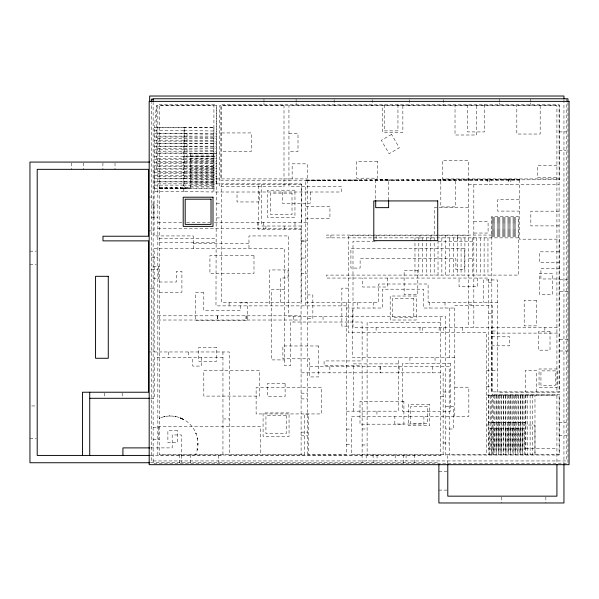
<?xml version="1.0" encoding="UTF-8"?>
<svg xmlns="http://www.w3.org/2000/svg" width="599" height="599" viewBox="0 0 599 599"><rect width="100%" height="100%" fill="white"/><g stroke="black" fill="none" stroke-linecap="round" stroke-linejoin="round"><path stroke-width="0.45" stroke-dasharray="3 2.25" d="M213.91 127.789L212.952 191.987L183.219 191.545L184.178 127.347L213.91 127.789L154.437 127.789L156.406 105.753L213.91 105.753L213.91 192.002L341.205 192.002L341.205 186.259L288.943 186.259L288.943 105.753L556.92 105.753L556.92 391.843M346.447 305.879L215.969 305.879L216.464 105.664L159.229 105.664L159.229 454.716L304.397 454.716L304.397 414.104L308.478 414.104L308.478 454.716L346.447 454.716L346.447 302.315M519.221 179.962C518.614 178.262 518.614 181.212 519.221 179.513M159.491 188.378L159.491 187.652M164.47 416.575C166.664 416.245 162.292 417.061 164.493 416.732M180.666 418.222C178.727 416.986 182.463 419.352 180.741 417.997M305.797 180.359L306.561 180.359L220.851 180.359L220.851 105.664L559.758 105.664L559.758 179.737L305.797 180.359L305.797 305.879M180.531 418.387L180.891 417.705M159.731 188.378L159.731 187.652M162.089 187.652L162.089 188.378M162.322 188.378L162.322 187.652M166.702 187.652L166.702 188.378M166.941 188.378L166.941 187.652M171.321 187.652L171.321 188.378M171.554 188.378L171.554 187.652M175.934 187.652L175.934 188.378M176.173 188.378L176.173 187.652M180.554 187.652L180.554 188.378M180.786 188.378L180.786 187.652M185.166 187.652L185.166 188.378M185.405 188.378L185.405 187.652M189.786 187.652L189.786 188.378M190.018 188.378L190.018 187.652M388.624 200.306L388.624 179.79L375.693 179.79L375.693 180.524L375.932 179.79M380.305 179.775L380.305 180.509L380.545 179.775M384.925 179.76L384.925 180.494L385.164 179.76M197.371 438.528C197.805 440.699 197.041 436.342 197.468 438.513M197.782 444.016C198.059 446.233 197.737 441.77 198.029 443.979M195.88 454.716L195.88 453.982L195.641 454.716A27.666 27.666 0 0 0 185.578 420.618L180.711 418.042A27.666 27.666 0 0 0 159.229 418.304M154.445 130.56L184.178 130.56M559.084 131.907L566.205 131.907M221.623 132.941L251.4 132.941L251.4 151.345L221.623 151.345M288.943 133.465L298.002 133.465L298.002 151.465L288.943 151.465M157.844 133.614L216.254 133.614M154.445 133.772L184.178 133.772M157.844 136.13L216.254 136.13M154.445 136.976L184.178 136.976M157.844 138.639L216.254 138.639M154.445 140.188L184.178 140.188M157.844 141.154L216.254 141.154M154.445 143.401L184.178 143.401M157.844 143.663L216.254 143.663M157.844 146.178L216.254 146.178M154.445 146.605L184.178 146.605M157.844 148.687L216.254 148.687M154.445 149.817L184.178 149.817M559.084 150.274L566.205 150.274M157.844 151.203L216.254 151.203M154.445 153.03L184.178 153.03M216.464 153.374L190.287 153.374L190.287 188.4L159.229 188.4M157.844 153.711L216.254 153.711M190.287 155.104L216.464 155.104M154.445 156.242L216.254 156.219M190.287 156.841L216.464 156.841M190.287 158.57L216.464 158.57M157.844 158.735L216.254 158.735M154.445 159.446L184.178 159.446M190.287 160.3L216.464 160.3M157.844 161.243L216.254 161.243M190.287 162.037L216.464 162.037M154.445 162.658L184.178 162.658M157.844 163.759L216.464 163.767M190.287 165.496L216.464 165.496M556.92 165.698L537.498 165.698L537.498 177.708L556.92 177.708M154.445 165.871L184.178 165.871M157.844 166.267L216.254 166.267M190.287 167.233L216.464 167.233M157.844 168.783L216.254 168.783M190.287 168.963L216.464 168.963M154.445 169.083L184.178 169.083M190.287 170.693L216.464 170.693M157.844 171.292L216.254 171.292M154.445 172.287L184.178 172.287M190.287 172.43L216.464 172.43M157.844 173.807L216.254 173.807M190.287 174.159L216.464 174.159M154.445 175.5L184.178 175.5M190.287 175.889L216.464 175.889M157.844 176.316L216.254 176.316M190.287 177.626L216.464 177.626M154.445 178.712L184.178 178.712M157.844 178.831L216.254 178.831M216.254 178.914L307.227 178.914M559.084 178.929L442.361 178.929L442.361 160.554L468.5 160.554L468.5 235.699L348.311 235.699L348.311 332.505L486.47 332.505L486.47 455.03M190.287 179.356L216.464 179.356M190.287 181.085L216.464 181.085M157.844 181.34L216.254 181.34L216.254 183.848L216.254 104.593L157.844 104.593L157.844 455.03L443.118 455.03L443.118 372.825L301.102 372.825M154.445 181.924L184.178 181.924M190.287 182.822L216.464 182.822M157.844 183.848L301.327 183.848L301.327 222.334M468.5 184.44L559.084 184.44M190.287 184.552L216.464 184.552M154.445 185.128L184.178 185.128M190.287 186.282L216.464 186.282M159.229 187.629L190.287 187.629M159.229 188.019L216.464 188.019M154.445 188.341L184.178 188.341M148.477 197.019L154.085 197.019M519.296 199.692L497.552 199.692L497.552 211.088L519.296 211.088M216.464 203.188L221.6 203.188M151.375 204.963L157.844 204.963M305.797 206.483L329.937 206.483L329.937 218.508L305.797 218.508M468.5 207.314L434.747 207.314L434.747 235.699M559.084 211.17L530.834 211.17L530.834 225.89L559.084 225.89M151.375 217.19L157.844 217.19M491.809 217.34L518.292 217.34M216.464 217.931L221.6 217.931M491.809 218.418L518.292 218.418M491.809 219.496L518.292 219.496M491.809 220.582L518.292 220.582M473.824 221.495L488.088 221.495L488.088 233.033L473.824 233.033M491.809 221.66L518.292 221.66M157.844 222.334L182.014 222.334M186.663 222.334L209.912 222.334M214.562 222.334L307.227 222.334M491.809 222.738L518.292 222.738M491.809 223.824L518.292 223.824M491.809 224.902L518.292 224.902M301.552 226.025L261.576 226.025L261.576 184.642M491.809 225.98L518.292 225.98M491.809 227.058L518.292 227.058M491.809 228.144L518.292 228.144M157.844 228.631L301.042 228.631L301.102 455.03M491.809 229.222L518.292 229.222M301.552 229.687L258.603 229.687L258.603 184.642M491.809 230.301L518.292 230.301M148.477 230.9L154.085 230.9M491.809 231.379L518.292 231.379M491.809 232.464L518.292 232.464M491.809 233.543L518.292 233.543M491.809 234.621L518.292 234.621M491.809 235.07L326.515 235.07L326.515 237.863L518.719 237.863L518.719 275.091L326.515 275.091L326.515 278.056L488.634 278.056L488.634 422.22L525.877 422.22M491.809 235.699L518.292 235.699M491.809 236.785L518.292 236.785M159.229 238.567L216.464 238.567M301.042 240.918L307.227 240.918M301.552 241.12L305.797 241.12M375.169 241.202L352.998 241.202L352.998 327.451L559.084 327.451L559.084 104.593L221.623 104.593L221.623 178.914M438.378 241.202L473.824 241.202M159.229 242.385L215.969 242.385M193.297 243.591L248.974 243.591M29.95 251.168L36.299 251.168M559.084 251.842L539.639 251.842L539.639 262.736L559.084 262.736M151.375 257.241L157.844 257.241M301.552 258.064L305.797 258.064M468.755 258.731L473.824 258.731M29.95 264.578L36.299 264.578M153.134 266.263L159.229 266.263M559.758 268.337L540.919 268.337L540.919 278.969L559.758 278.969M151.375 269.468L157.844 269.468M301.042 273.451L307.227 273.451M153.134 278.191L159.229 278.191M559.758 279.815L567.949 279.815M159.229 282.002L176.338 282.002L176.338 271.392L181.916 271.392L181.916 292.282L159.229 292.282M488.634 282.593L491.809 282.593M150.094 288.149L154.145 288.149M348.311 288.149L341.857 288.149L341.857 326.156L348.311 326.156M284.637 289.729L271.467 289.729L271.467 359.909L284.637 359.909M559.758 291.451L567.949 291.451M307.227 294.925L312.858 294.925L312.858 318.728L307.227 318.728M305.797 302.315L378.673 302.315L378.673 284.008L428.105 284.008L428.105 302.315L497.559 302.315M468.755 304.891L473.824 304.891M346.447 308.028L382.432 308.028L382.432 289.19L423.568 289.19L423.568 308.028L454.791 308.028M488.634 313.457L491.809 313.457M157.844 315.815L301.042 315.815M157.844 320.023L301.102 320.023M440.572 322.412L367.105 322.412L367.105 455.427L440.572 455.427L440.572 316.616M492.281 331L497.559 331M491.592 333.111L559.084 333.111L559.084 391.888L491.592 391.888L491.592 327.451M491.809 336.803L509.607 336.803L509.607 345.833L491.809 345.833M559.758 339.348L567.949 339.348M559.758 350.984L567.949 350.984M148.477 351.972L229.215 351.972L229.215 455.427L362.118 455.427L362.118 365.749L324.081 365.749L324.081 360.942L362.118 360.942L362.118 322.022L290.545 322.022L290.545 365.749L284.637 365.749L284.637 248.607L154.145 248.607L154.145 351.972M222.955 357.536L154.22 357.536L154.22 398.298L150.484 398.298M454.791 357.618L352.699 357.618L352.699 308.028M398.38 363.893L353.432 363.893L353.432 411.169M486.47 370.519L491.592 370.519M492.281 370.661L497.559 370.661M486.47 386.804L491.592 386.804M454.791 387.201L468.845 387.201L468.845 416.41L351.254 416.41L351.254 454.716L559.758 454.716L559.758 394.711L492.281 394.711M443.118 392.008L449.198 392.008M301.102 393.161L307.557 393.161M486.47 395.055L559.084 395.055L559.084 455.03L449.198 455.03L449.198 366.64L307.227 366.64L307.227 163.841L292.155 163.841L292.155 178.914M488.634 395.737L556.92 395.737L556.92 463.611M440.572 396.358L445.753 396.358M301.102 398.904L307.557 398.904M31.762 405.942L36.299 405.942M445.753 406.436L453.436 406.436L453.436 428.989L445.753 428.989M346.447 411.169L398.38 411.169L398.38 357.618M222.955 418.956L229.215 418.956M559.084 422.452L566.205 422.452M525.877 422.535L488.634 422.535L488.634 449.025L525.877 449.025L525.877 395.737M486.47 425.043L534.974 425.043L534.974 455.03L534.974 395.055M157.844 426.6L260.655 426.6L260.655 455.03M153.134 427.431L159.229 427.431M362.118 428.981L367.105 428.981M346.447 429.101L351.254 429.101M301.102 432.126L307.557 432.126M559.084 435.57L566.205 435.57M301.102 435.832L307.557 435.832M29.95 438.715L36.299 438.715M153.134 439.344L159.229 439.344M443.118 442.961L449.198 442.961M346.447 444.308L351.254 444.308M362.118 444.99L367.105 444.99M150.806 447.895L172.183 447.895L172.183 434.956L181.437 434.956L181.437 455.427M525.877 448.703L556.92 448.703M150.289 455.427L222.955 455.427L222.955 351.972M150.821 462.742L438.887 462.742M438.887 471.638L446.899 471.638M438.887 490.109L446.899 490.109M184.133 130.56L213.858 131.001M184.08 133.764L213.813 134.213M184.035 136.976L213.761 137.418M183.99 140.188L213.716 140.63M183.938 143.393L213.671 143.842M183.893 146.605L213.618 147.055M183.841 149.817L213.573 150.259M183.796 153.03L213.521 153.471M183.751 156.234L213.476 156.683M183.698 159.446L213.431 159.888M183.653 162.658L213.379 163.1M183.601 165.863L213.334 166.312M183.556 169.075L213.281 169.517M183.504 172.287L213.237 172.729M183.459 175.492L213.192 175.941M183.414 178.704L213.139 179.146M183.361 181.916L213.094 182.358M183.316 185.121L213.042 185.57M183.264 188.333L212.997 188.775M175.432 416.447C173.231 416.14 177.611 416.904 175.41 416.59M567.949 102.504L567.949 463.282L153.134 463.282L153.134 102.504M566.205 99.172L566.205 460.945L151.375 460.945L151.375 102.908M563.951 99.771L563.951 463.678M545.861 497.013L545.861 502.973M544.858 327.451L544.858 333.111M540.178 105.753L540.178 134.034L516.825 134.034L516.825 105.753M536.307 391.888L536.307 370.294L525.338 370.294L525.338 391.888M532.548 395.055L532.548 455.03M530.609 99.172L530.609 101.882M530.609 102.788L530.609 104.593M530.122 395.055L530.122 455.03M527.697 395.055L527.697 455.03M525.271 395.055L525.271 455.03M524.335 454.716L524.335 428.54L489.697 428.54L489.697 454.716M524.02 395.737L524.02 422.22M524.02 422.535L524.02 449.025M522.845 395.055L522.845 455.03M522.605 428.54L522.605 454.716M522.156 395.737L522.156 422.22M522.156 422.535L522.156 449.025M520.868 428.54L520.868 454.716M520.426 395.055L520.426 455.03M520.291 395.737L520.291 422.22M520.291 422.535L520.291 449.025M519.296 179.737L519.296 239.173L559.758 239.173L559.758 392.15L497.559 392.15L497.559 279.958L483.737 279.958L483.737 302.315M519.138 428.54L519.138 454.716M518.427 395.737L518.427 422.22M518.427 422.535L518.427 449.025M518.292 237.863L518.292 216.261L491.809 216.261L491.809 391.843M518 395.055L518 455.03M517.409 428.54L517.409 454.716M516.57 395.737L516.57 422.22M516.57 422.535L516.57 449.025M515.672 428.54L515.672 454.716M515.574 395.055L515.574 455.03M514.706 395.737L514.706 422.22M514.706 422.535L514.706 449.025M513.942 428.54L513.942 454.716M513.148 395.055L513.148 455.03M512.841 395.737L512.841 422.22M512.841 422.535L512.841 449.025M512.212 428.54L512.212 454.716M510.984 395.737L510.984 422.22M510.984 422.535L510.984 449.025M510.835 178.929L510.835 184.44M510.722 395.055L510.722 455.03M510.475 428.54L510.475 454.716M509.12 395.737L509.12 422.22M509.12 422.535L509.12 449.025M508.746 428.54L508.746 454.716M508.529 178.929L508.529 184.44M508.296 395.055L508.296 455.03M507.256 395.737L507.256 422.22M507.256 422.535L507.256 449.025M507.016 428.54L507.016 454.716M505.87 395.055L505.87 455.03M505.391 395.737L505.391 422.22M505.391 422.535L505.391 449.025M505.279 428.54L505.279 454.716M503.534 395.737L503.534 422.22M503.534 422.535L503.549 454.716M503.445 395.055L503.445 455.03M501.82 428.54L501.82 454.716M501.67 395.737L501.67 422.22M501.67 422.535L501.67 449.025M501.423 497.013L501.423 502.973M501.026 395.055L501.026 455.03M500.083 428.54L500.083 454.716M499.806 395.737L499.806 422.22M499.806 422.535L499.806 449.025M499.506 99.172L499.506 101.882M499.506 102.788L499.506 104.593M498.6 395.055L498.6 455.03M498.353 428.54L498.353 454.716M497.941 395.737L497.941 422.22M497.941 422.535L497.941 449.025M496.623 428.54L496.623 454.716M496.174 395.055L496.174 455.03M496.084 395.737L496.084 422.22M496.084 422.535L496.084 449.025M494.886 428.54L494.886 454.716M494.22 395.737L494.22 422.22M494.22 422.535L494.22 449.025M493.748 395.055L493.748 455.03M493.157 428.54L493.157 454.716M492.281 454.716L492.281 305.535L454.791 305.535L454.791 416.41M491.427 428.54L491.427 454.716M491.322 395.055L491.322 455.03M490.499 395.737L490.499 422.22M490.499 422.535L490.499 449.025M489.787 178.929L489.787 184.44M488.896 395.055L488.896 455.03M487.96 237.863L487.96 275.091M487.526 178.929L487.526 184.44M484.456 104.593L484.456 131.937L467.557 131.937L467.557 104.593M484.119 237.863L484.119 275.091M480.278 237.863L480.278 275.091M477.583 278.056L477.583 286.614L459.051 286.614L459.051 278.056M476.737 105.753L476.737 135L455.023 135L455.023 105.753M476.437 237.863L476.437 275.091M473.824 184.44L473.824 327.451M472.596 237.863L472.596 275.091M468.755 237.863L468.755 327.451M464.914 237.863L464.914 275.091M462.735 327.451L462.735 332.505M461.073 237.863L461.073 275.091M457.771 235.699L457.771 241.202M457.232 237.863L457.232 275.091M453.391 237.863L453.391 275.091M449.55 237.863L449.55 275.091M449.347 308.028L449.347 357.618M447.79 463.761L447.79 455.427L445.753 455.427L445.753 316.616L288.77 316.616L288.77 235.939L248.974 235.939L248.974 248.607M445.701 235.07L445.701 275.091M445.02 302.315L445.02 308.028M443.657 99.561L443.657 105.753M443.515 327.451L443.515 332.505M441.86 237.863L441.86 275.091M439.127 327.451L439.127 332.505M438.019 240.656L438.019 275.091M435.039 357.618L435.039 363.383M434.178 237.863L434.178 275.091M432.56 366.64L432.56 372.825M430.988 235.699L430.988 241.202M430.337 237.863L430.337 275.091M429.64 302.315L429.64 308.028M426.495 237.863L426.495 275.091M423.905 416.41L423.905 424.04L394.838 424.04L394.838 416.41M422.654 237.863L422.654 275.091M422.475 327.451L422.475 332.505M419.966 235.699L419.966 239.368M419.966 327.451L419.966 332.505M418.813 237.863L418.813 275.091M414.972 237.863L414.972 275.091M414.74 454.716L414.74 463.282M409.918 357.618L409.918 363.383M409.551 99.561L409.551 105.753M406.085 455.03L406.085 460.945M403.719 454.716L403.719 463.282M402.865 105.753L402.865 132.357L382.686 132.357L382.686 105.753M399.076 366.64L399.076 372.825M397.953 104.593L397.953 130.874L384.214 130.874L384.214 104.593M395.205 455.03L395.205 460.945M387.373 278.056L387.373 287.011L362.552 287.011L362.552 278.056M380.298 366.64L380.298 372.825M380.036 366.64L380.036 372.825M377.048 455.03L377.048 460.945M376.928 411.169L376.928 416.41M376.097 235.699L376.097 241.202M376.097 327.451L376.097 332.505M375.693 179.79L375.693 200.321M373.709 302.315L373.709 308.028M373.102 454.716L373.102 463.282M372.174 99.561L372.174 105.753M366.169 455.03L366.169 460.945M362.081 454.716L362.081 463.282M357.685 302.315L357.685 308.028M334.145 99.561L334.145 105.753M330.903 235.07L330.903 237.863M329.854 366.64L329.854 372.825M323.041 316.616L323.041 322.022M310.252 192.002L310.252 203.226L282.331 203.226L282.331 192.002M307.557 372.825L307.557 455.03M296.116 99.172L296.116 101.882M296.116 102.788L296.116 104.593M294.993 222.334L294.993 228.631M293.72 316.616L293.72 322.022M284.173 226.025L284.173 229.687M280.721 302.443L280.721 277.996L288.037 277.996L288.037 269.954L269.528 269.954L269.528 305.879M265.919 226.025L265.919 229.687M263.964 99.172L263.964 101.882M263.964 102.788L263.964 104.593M263.53 222.334L263.53 228.631M259.659 192.002L259.659 201.96L237.032 201.96L237.032 192.002M257.33 222.334L257.33 228.631M246.241 315.815L246.241 320.023M245.949 315.815L245.949 320.023M229.11 302.443L229.11 305.879M218.44 455.427L218.44 462.742M217.572 315.815L217.572 320.023M217.257 315.815L217.257 320.023M201.346 357.536L201.346 366.086L192.788 366.086L192.788 357.536M193.297 248.607L193.297 235.939L154.085 235.939L154.085 169.337L156.406 169.337L156.406 105.753M190.415 454.716L190.415 463.282M188.528 351.972L188.528 357.536M187.045 133.614L187.045 183.848M181.542 455.427L181.542 462.742M179.288 454.716L179.288 463.282M168.574 351.972L168.574 357.536M158.518 266.263L158.518 278.191M158.518 427.431L158.518 439.344M153.868 204.963L153.868 217.19M122.189 393.094L122.189 398.298M115.015 162.98L115.015 169.337M104.376 393.094L104.376 398.298M102.916 162.98L102.916 169.337M83.388 162.98L83.388 169.337M71.288 162.98L71.288 169.337M159.282 417.96L159.903 418.409L159.282 417.96M169.247 415.818C169.989 416.395 171.501 416.035 169.247 415.818M181.504 418.401C182.717 419.375 183.099 419.15 181.504 418.401M182.643 419.001L183.264 419.457L182.643 419.001M195.701 433.376L196.322 433.826L195.701 433.376M197.056 448.861C196.996 451.444 197.835 448.883 197.056 448.861M310.874 180.119L311.495 180.569L310.874 180.119M315.493 180.104L316.115 180.554L315.493 180.104M320.106 180.089L320.727 180.546L320.106 180.089M324.725 180.074L325.347 180.531L324.725 180.074M329.338 180.067L329.959 180.516L329.338 180.067M333.957 180.052L334.579 180.501L333.957 180.052M338.57 180.037L339.191 180.486L338.57 180.037M343.19 180.022L343.811 180.479L343.19 180.022M347.802 180.007L348.423 180.464L347.802 180.007M352.422 180L353.043 180.449L352.422 180M357.034 179.985L357.655 180.434L357.034 179.985M361.654 179.97L362.275 180.419L361.654 179.97M366.266 179.955L366.887 180.411L366.266 179.955M370.886 179.94L371.507 180.396L370.886 179.94M389.35 179.887L389.971 180.336L389.35 179.887M393.962 179.872L394.584 180.329L393.962 179.872M398.582 179.857L399.204 180.314L398.582 179.857M403.194 179.85L403.816 180.299L403.194 179.85M407.814 179.835L408.436 180.284L407.814 179.835M412.426 179.82L413.048 180.269L412.426 179.82M417.046 179.805L417.668 180.262L417.046 179.805M421.659 179.79L422.28 180.247L421.659 179.79M426.278 179.782L426.9 180.232L426.278 179.782M430.891 179.767L431.512 180.217L430.891 179.767M435.51 179.752L436.132 180.202L435.51 179.752M440.123 179.737L440.744 180.194L440.123 179.737M444.743 179.722L445.364 180.179L444.743 179.722M449.355 179.715L449.984 180.164L449.355 179.715M453.975 179.7L454.596 180.149L453.975 179.7M458.587 179.685L459.216 180.134L458.587 179.685M463.207 179.67L463.828 180.127L463.207 179.67M467.819 179.655L468.448 180.112L467.819 179.655M472.439 179.648L473.06 180.097L472.439 179.648M477.051 179.633L477.68 180.082L477.051 179.633M481.671 179.618L482.292 180.067L481.671 179.618M486.283 179.603L486.912 180.059L486.283 179.603M490.903 179.588L491.524 180.044L490.903 179.588M495.523 179.58L496.144 180.029L495.523 179.58M500.135 179.565L500.757 180.014L500.135 179.565M504.755 179.55L505.376 180L504.755 179.55M509.367 179.535L509.989 179.992L509.367 179.535M513.987 179.52L514.608 179.977L513.987 179.52M391.559 134.401L381.353 140.286L389.103 153.711L399.308 147.818L391.559 134.401M519.296 179.348L305.789 179.977L305.797 180.741L519.296 180.119L519.296 179.348M284.001 105.753L219.489 105.753L219.489 186.776L284.001 186.776L284.001 105.753M184.178 127.347L154.445 127.347L154.445 191.553L184.178 191.553L184.178 127.347M377.467 161.311L356.645 161.311L356.645 178.188L377.467 178.188L377.467 161.311M455.307 179.962L440.819 179.962L440.819 206.917L455.307 206.917L455.307 179.962M301.552 184.642L221.6 184.642L221.6 302.443L301.552 302.443L301.552 184.642M294.955 190.19L267.611 190.19L267.611 217.534L294.955 217.534L294.955 190.19M292.012 193.133L270.546 193.133L270.546 214.592L292.012 214.592L292.012 193.133M464.569 248.398L350.917 248.398L350.917 268.082L360.111 268.082L360.111 258.738L455.891 258.738L455.891 269.662L464.569 269.662L464.569 248.398M253.991 255.526L209.92 255.526L209.92 273.533L253.991 273.533L253.991 255.526M417.803 270.366L404.123 270.366L404.123 294.596L417.803 294.596L417.803 270.366M552.473 273.391L539.452 273.391L539.452 294.468L552.473 294.468L552.473 273.391M203.802 292.716L195.491 292.716L195.491 320.487L247.559 320.487L247.559 302.824L240.686 302.824L240.686 310.402L203.802 310.402L203.802 292.716M416.223 296.018L390.181 296.018L390.181 320.016L416.223 320.016L416.223 296.018M413.819 298.422L392.585 298.422L392.585 317.612L413.819 317.612L413.819 298.422M536.434 300.331L524.185 300.331L524.185 325.886L536.434 325.886L536.434 300.331M550.017 331.502L538.486 331.502L538.486 350.16L550.017 350.16L550.017 331.502M318.518 345.975L282.885 345.975L282.885 358.801L309.705 358.801L309.705 376.943L318.518 376.943L318.518 345.975M216.613 347.427L198.741 347.427L198.741 361.242L216.613 361.242L216.613 347.427M450.418 363.383L402.491 363.383L402.491 411.318L450.418 411.318L450.418 363.383M557.317 368.977L539.04 368.977L539.04 387.254L557.317 387.254L557.317 368.977M259.404 370.437L203.817 370.437L203.817 396.096L259.404 396.096L259.404 370.437M555.408 370.886L540.949 370.886L540.949 385.344L555.408 385.344L555.408 370.886M285.109 383.367L267.633 383.367L267.633 396.501L285.109 396.501L285.109 383.367M321.326 387.568L256.117 387.568L256.117 413.939L321.326 413.939L321.326 387.568M403.913 401.36L359.992 401.36L359.992 424.182L403.913 424.182L403.913 401.36M429.64 404.46L408.391 404.46L408.391 425.709L429.64 425.709L429.64 404.46M427.484 406.616L410.555 406.616L410.555 423.545L427.484 423.545L427.484 406.616M289.055 412.921L263.081 412.921L263.081 436.499L289.055 436.499L289.055 412.921M286.202 415.773L265.934 415.773L265.934 433.646L286.202 433.646L286.202 415.773M177.409 430.584L167.885 430.584L167.885 442.504L177.409 442.504L177.409 430.584"/><path stroke-width="0.9" d="M153.247 99.172L151.375 99.172L151.375 101.98M149.66 162.074L29.95 162.074L29.95 462.742L149.885 462.742M89.73 398.298L149.645 398.298M149.877 447.895L122.922 447.895L122.922 455.427M149.855 455.427L37.205 455.427L37.205 169.337L148.477 169.337L148.477 236.231L102.983 236.231L102.983 240.873L148.477 240.873L148.477 392.225L82.452 392.225L82.452 455.427M567.949 101.568L567.949 98.768L153.134 98.768L153.134 101.568M563.951 98.835L563.951 96.027L149.66 96.027L149.66 101.613M563.951 464.614L563.951 502.973L438.887 502.973L438.887 464.524M556.92 464.539L556.92 496.159L447.79 496.159L447.79 464.435M388.624 200.306L388.624 207.651L375.693 207.651L375.693 200.321M89.73 392.225L89.73 455.427M569.05 101.373L149.181 101.373L149.181 464.682L569.05 464.682L569.05 101.373M213.004 197.206L183.204 197.206L183.204 226.37L213.004 226.37L213.004 197.206M211.02 199.19L185.188 199.19L185.188 224.385L211.02 224.385L211.02 199.19M437.719 200.927L373.798 200.927L373.798 240.663L437.719 240.663L437.719 200.927M108.269 276.311L95.563 276.311L95.563 358.269L108.269 358.269L108.269 276.311"/></g></svg>
